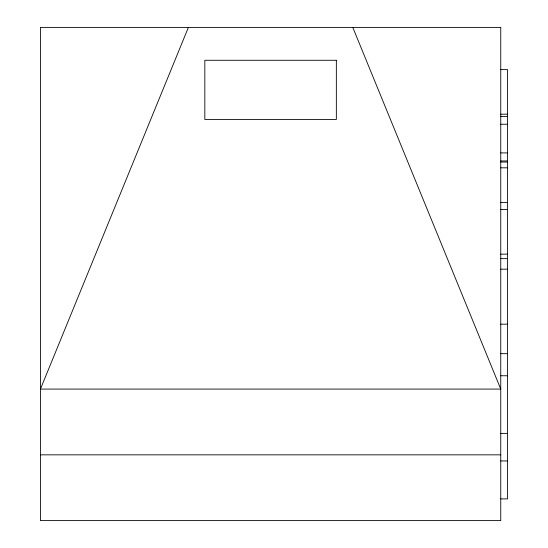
<?xml version="1.0" encoding="UTF-8"?>
<svg xmlns="http://www.w3.org/2000/svg" width="548" height="548" viewBox="0 0 548 548"><rect width="100%" height="100%" fill="white"/><g stroke="black" fill="none" stroke-linecap="round" stroke-linejoin="round"><path stroke-width="0.82" d="M188.389 27.4L40.429 389.08L500.749 389.08L352.789 27.4M500.749 69.61L507.571 69.61L507.571 498.899L500.749 498.899M500.749 114.203L507.571 114.203M500.749 116.573L507.571 116.573M500.749 124.245L507.571 124.245M500.749 152.906L507.571 152.906M500.749 160.961L507.571 160.961M500.749 162.03L507.571 162.03M500.749 167.818L507.571 167.818M500.749 202.486L507.571 202.486M500.749 209.548L507.571 209.548M500.749 254.149L507.571 254.149M500.749 258.635L507.571 258.635M500.749 269.171L507.571 269.178M500.749 324.169L507.571 324.169M500.749 353.659L507.571 353.659M500.749 375.757L507.571 375.757M500.749 433.379L507.571 433.379M40.429 454.84L500.749 454.84M500.749 460.95L507.571 460.95M500.749 27.4L40.429 27.4L40.429 520.6L500.749 520.6L500.749 27.4M336.349 60.28L204.829 60.28L204.829 119.464L336.349 119.464L336.349 60.28"/></g></svg>
